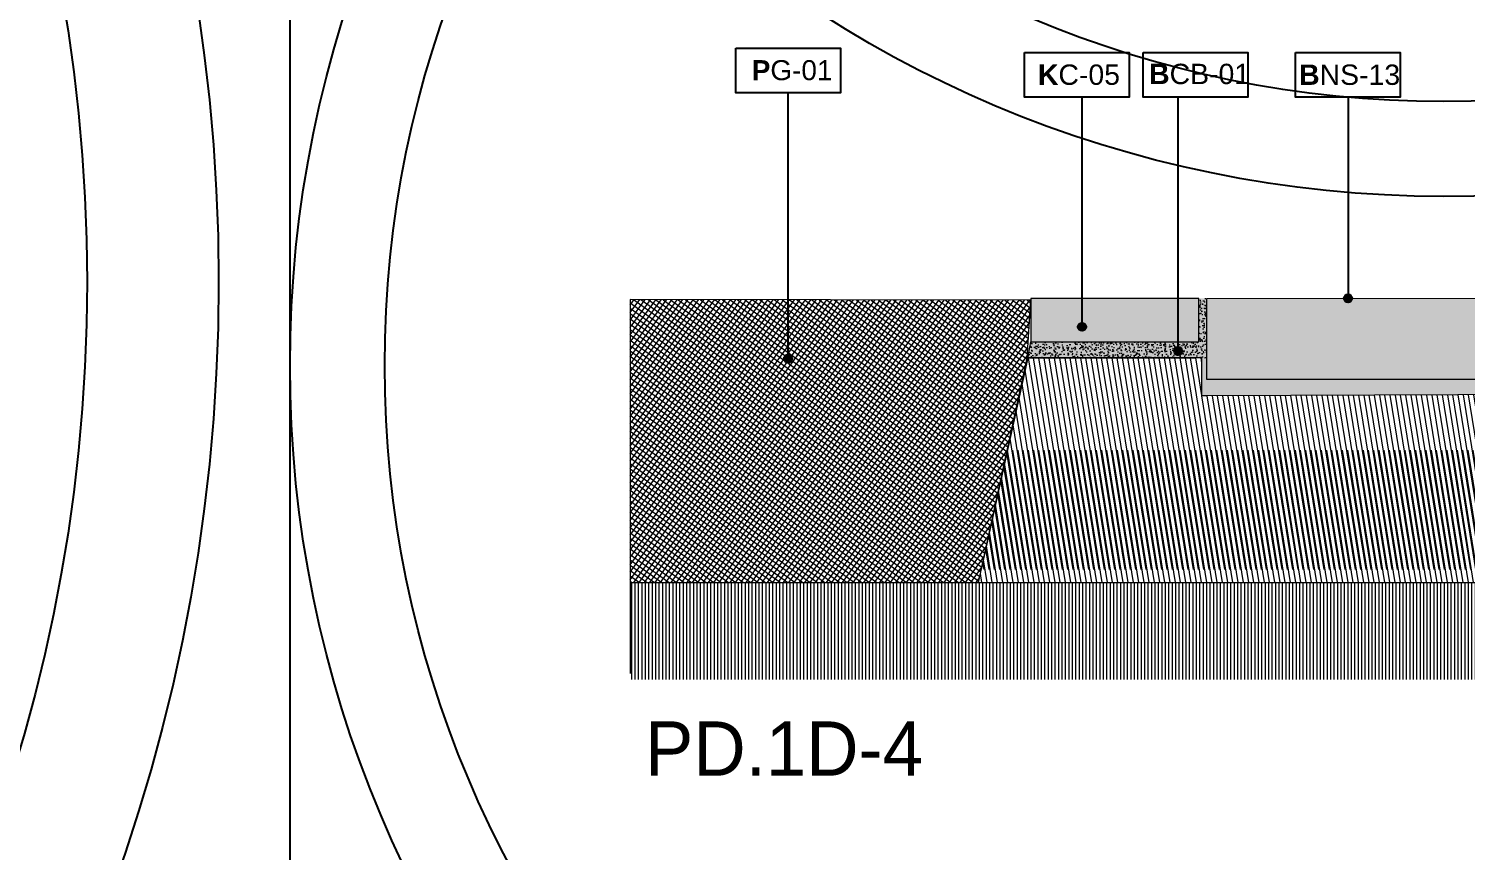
# Model space of a CAD drawing. Header units: metres. Extents: x -325 to 301, y -147 to 149.
# Drawn here: x 21.753 to 24.403, y 83.897 to 85.413 of the extents above; entities that cross this region are included whole.
import ezdxf

# ---------------------------------------------------------------- set-up
doc = ezdxf.new("R2010")
doc.units = ezdxf.units.M
for name, color, linetype, plot in [('-aux', 50, 'Continuous', False), ('-AUX-QAD', 5, 'Continuous', False), ('-AUX-TWQ', 1, 'Continuous', False), ('-AUX_RIM', 2, 'Continuous', False)]:
    doc.layers.add(name, color=color, linetype=linetype, plot=plot)
doc.layers.add('0-TX-1_25', color=7, linetype='Continuous', true_color=0x3f4f7f)
doc.layers.add('3-TR-paviment fort', color=7, linetype='Continuous', true_color=0xd1d1d1)
for name, color, linetype, lineweight, true_color in [('03-TR-Paviment_02_Sealed Gravel', 7, 'Continuous', 5, 0xd4be8c), ('03-TR-Paviment_07_Precast Concrete Blocks', 7, 'Continuous', 5, 0xe7ddd0), ('3-TR tot_u', 7, 'Continuous', 5, 0x787878)]:
    doc.layers.add(name, color=color, linetype=linetype, lineweight=lineweight, true_color=true_color)
for name, color, linetype, lineweight in [('1-CM', 7, 'Continuous', 0), ('2-L-secció', 1, 'Continuous', 0), ('3-TR Formigó', 252, 'Continuous', 0), ('3-TR Seleccionat', 44, 'Continuous', 0)]:
    doc.layers.add(name, color=color, linetype=linetype, lineweight=lineweight)
doc.layers.add('A-KEYPLAN_HATCH', color=7, linetype='Continuous')
doc.layers.add('A_TEXT_2', color=7, linetype='Continuous')
doc.styles.add('Arial_4', font='arial.ttf', dxfattribs={"height": 1.8})
doc.styles.get("Standard").update_dxf_attribs({"font": 'arial.ttf'})
doc.styles.add('x-llegenda materials$0$ENGRAVERS', font='TT0586M.TTF')

# ---------------------------------------------------------------- blocks, each defined once
blk = doc.blocks.new('hatch keyplan 2')
at = {"layer": 'A-KEYPLAN_HATCH'}
blk.add_lwpolyline([(0, 0.00548), (0.01287, 0.00548), (0.01287, 0), (0, 0)], close=True, dxfattribs=at)
blk = doc.blocks.new('hatch keyplan')
at = {"layer": 'A-KEYPLAN_HATCH'}
blk.add_blockref('hatch keyplan 2', (1.43058, 0.85215), dxfattribs=at)
blk = doc.blocks.new('PG01')
at = {"layer": 'A-KEYPLAN_HATCH'}
blk.add_blockref('hatch keyplan', (-1.42958, -0.85215), dxfattribs=at)
at = {"layer": 'A-KEYPLAN_HATCH', "insert": (0.00021, 0.00402), "char_height": 0.0024588, "attachment_point": 1, "line_spacing_factor": 0.938532, "style": 'Arial_4'}
blk.add_mtext_dynamic_manual_height_columns('\\pi0.00276;{\\fArial|b1|i0|c0|p34;P}G-01', width=0.0145619, gutter_width=0.015, heights=[0], dxfattribs=at)
blk = doc.blocks.new('K04')
at = {"layer": 'A-KEYPLAN_HATCH'}
blk.add_blockref('hatch keyplan', (-1.42958, -0.85215), dxfattribs=at)
at = {"layer": 'A_TEXT_2', "insert": (0.0002, 0.00402), "char_height": 0.0025, "attachment_point": 1}
blk.add_mtext_dynamic_manual_height_columns('\\pi0.00244;{\\fArial|b1|i0|c0|p34;K}C-05', width=0.0145619, gutter_width=0.015, heights=[0], dxfattribs=at)
blk = doc.blocks.new('POINT')
at = {"layer": '0-TX-1_25'}
h = blk.add_hatch(dxfattribs=at)
h.set_pattern_fill('ANGLE', color=256)
h.set_pattern_definition([(0, (-83.747, -12.726), (0, 6.985), [5.08, -1.905]), (90, (-83.747, -12.726), (-6.985, 4e-16), [5.08, -1.905])])
edge = h.paths.add_edge_path()
edge.add_arc((0, 0), 0.0075, 0, 360)
h = blk.add_hatch(color=256, dxfattribs=at)
h.dxf.hatch_style = 1
edge = h.paths.add_edge_path()
edge.add_arc((0, 0), 0.0075, 0, 360)
blk.add_circle((0, 0), 0.0075, dxfattribs=at)
blk = doc.blocks.new('B-CB01')
at = {"layer": 'A-KEYPLAN_HATCH'}
blk.add_blockref('hatch keyplan', (-1.43058, -0.85215), dxfattribs=at)
at = {"layer": 'A_TEXT_2', "insert": (-0.0008, 0.00411), "char_height": 0.0025, "attachment_point": 1}
blk.add_mtext_dynamic_manual_height_columns('\\pi0.00152;{\\fArial|b1|i0|c0|p34;B}CB-01', width=0.0145619, gutter_width=0.015, heights=[0], dxfattribs=at)
blk = doc.blocks.new('CHANNEL-PNS04')
at = {"layer": '03-TR-Paviment_07_Precast Concrete Blocks'}
h = blk.add_hatch(dxfattribs=at)
h.set_pattern_fill('DASH', color=256, scale=0.001075, angle=233.4325, style=0, double=1)
h.set_pattern_definition([(172.673133, (-14.4459543, -13.4691355), (-0.00382053085, -0.0029499811), [0.003413125, -0.003413125])])
h.paths.add_polyline_path([(0.9764, 0.2803), (0.9766, 0.1303), (0.3679, 0.1303), (0.3679, 0.2801)])
at = {"layer": '3-TR Formigó'}
h = blk.add_hatch(dxfattribs=at)
h.set_pattern_fill('ANSI31', color=256, scale=0.003, angle=234.1752, style=0)
h.set_pattern_definition([(279.17524, (-0.519049, -0.1198335), (0.00940313, 0.001518805), [])])
h.paths.add_polyline_path([(0.359, 0.1003), (0.359, 0.1702), (0.038, 0.1702), (-0.0479, -0.2199), (1.0721, -0.2199), (0.9852, 0.1027), (0.369, 0.1003)])
at = {"layer": '3-TR tot_u', "extrusion": (-4.31295e-06, -1.33293e-09, 1)}
h = blk.add_hatch(dxfattribs=at)
h.set_pattern_fill('AR-CONC', color=256, scale=9e-05, angle=90.2671)
h.set_pattern_definition([(140.267055, (-58.371156, -60.521562), (0.001358078, 0.0164031283), [0.0017145, -0.0188595]), (85.267055, (-58.371156, -60.521562), (-0.017180145, -0.0032520194), [0.0013716, -0.0150876526]), (190.7185, (-58.371043, -60.520196), (-0.0158220665, 0.013151109), [0.0014571008, -0.016028122]), (136.451255, (-58.375728, -60.521584), (0.003670054, 0.024414485), [0.00257175, -0.02828925]), (186.902613, (-58.375422, -60.51955), (-0.0223676974, 0.021262348), [0.002185652, -0.024042205]), (81.451206, (-58.375728, -60.521584), (-0.022367697, 0.021262348), [0.002057397, -0.022631376]), (111.267055, (-58.374596, -60.519292), (0.0091401675, 0.013688046), [0.0017145, -0.0188595]), (56.267055, (-58.374596, -60.519292), (-0.016602662, 0.0054848576), [0.0013716, -0.0150876]), (161.7185, (-58.373834, -60.518152), (-0.0074624946, 0.0191729035), [0.0014571008, -0.0160280944]), (127.767055, (-58.371156, -60.5215625), (-0.00761116647, 0.0002425015), [0, -0.01490472, 0, -0.0153162, 0, -0.01514475]), (97.767055, (-58.371156, -60.5215625), (-0.0090441838, 0.0059716798), [0, -0.00873252, 0, -0.01456182, 0, -0.00577215]), (57.767055, (-58.3711323, -60.52666), (0.0004587028, 0.01220542415), [0, -0.005715, 0, -0.0178308, 0, -0.0236601]), (47.767055, (-58.371122, -60.528946), (-0.0023504977, 0.0133208154), [0, -0.0074295, 0, -0.01184148, 0, -0.0168021])])
h.paths.add_polyline_path([(0.0381, 0.1705), (0.0434, 0.2001), (0.3534, 0.2001), (0.3534, 0.2801), (0.3679, 0.2801), (0.3679, 0.2002), (0.3679, 0.1303), (0.9766, 0.1303), (0.9852, 0.1027), (0.359, 0.1003), (0.359, 0.1702)])
at = {"layer": '3-TR-paviment fort'}
blk.add_hatch(color=256, dxfattribs=at).paths.add_polyline_path([(0.0434, 0.28), (0.0434, 0.2001), (0.3534, 0.2001), (0.3534, 0.2801)])
at = {"layer": '1-CM'}
for points in [[(0.0434, 0.2001), (0.3534, 0.2001), (0.3534, 0.2801), (0.0434, 0.28)], [(0.9764, 0.2803), (0.9766, 0.1303), (0.3679, 0.1303), (0.3679, 0.2801)]]:
    blk.add_lwpolyline(points, close=True, dxfattribs=at)
at = {"layer": '1-CM', "extrusion": (-4.31295e-06, -1.33293e-09, 1)}
for points, elevation in [([(0.038, 0.1702), (0.0434, 0.2001)], 0), ([(0.9852, 0.1027), (0.369, 0.1003), (0.359, 0.1003), (0.359, 0.1702)], 0.0057), ([(0.9852, 0.1027), (0.9765, 0.1326)], 0.0057)]:
    blk.add_lwpolyline(points, dxfattribs=dict(at, elevation=elevation))
at = {"layer": '1-CM'}
for points in [[(0.0479, 0.2001), (0.3534, 0.2001)], [(0.038, 0.1702), (0.3479, 0.1701)]]:
    blk.add_lwpolyline(points, dxfattribs=at)
at = {"layer": '1-CM', "elevation": 0.0057}
for points in [[(0.359, 0.1702), (0.038, 0.1702), (-0.0479, -0.2199)], [(1.0721, -0.2199), (0.9852, 0.1027)]]:
    blk.add_lwpolyline(points, dxfattribs=at)
blk = doc.blocks.new('BNS-13')
at = {"layer": 'A-KEYPLAN_HATCH', "xscale": 0.7124947396918078, "yscale": 0.7124947396918078, "zscale": 0.7124947396918078}
blk.add_blockref('hatch keyplan', (-1.01928, -0.60715), dxfattribs=at)
at = {"layer": 'A_TEXT_2', "insert": (0.00031, 0.00286), "char_height": 0.0017812, "attachment_point": 1}
blk.add_mtext_dynamic_manual_height_columns('{\\fArial|b1|i0|c0|p34;B}NS-13', width=0.0103753, gutter_width=0.01069, heights=[0], dxfattribs=at)

msp = doc.modelspace()

# ---------------------------------------------------------------- hatches: boundary and pattern name
at = {"layer": '03-TR-Paviment_02_Sealed Gravel'}
h = msp.add_hatch(dxfattribs=at)
h.set_pattern_fill('_USER', color=256, scale=0.008, angle=234.1752, style=0, double=1, pattern_type=0)
h.set_pattern_definition([(234.17524389634, (419492.16825, 4594385.8413495), (0.006486487979183, -0.004682464489553), []), (324.17524389634, (419492.16825, 4594385.8413495), (0.004682464489553, 0.006486487979183), [])])
h.paths.add_polyline_path([(23.504, 84.3929), (23.5938, 84.8065), (23.6003, 84.9129), (22.862, 84.9141), (22.862, 84.3928)])
at = {"layer": '3-TR Formigó'}
h = msp.add_hatch(dxfattribs=at)
h.set_pattern_fill('ANSI31', color=256, scale=0.003, angle=234.1746, style=0)
h.set_pattern_definition([(279.1746, (24.126937, 84.636311), (0.00940315, 0.0015187), [])])
h.paths.add_polyline_path([(23.5568, 84.6364), (24.5686, 84.6364), (24.6354, 84.3929), (23.504, 84.3929)])
at = {"layer": '3-TR Seleccionat'}
h = msp.add_hatch(dxfattribs=at)
h.set_pattern_fill('ANSI31', color=256, scale=0.002, angle=225, style=0)
h.set_pattern_definition([(270, (-16.079925, -8.3785676), (0.00635, -9e-19), [])])
h.paths.add_polyline_path([(22.862, 84.3927), (22.862, 84.2141), (25.862, 84.2141), (25.862, 84.3209), (24.6354, 84.3929), (24.1563, 84.3929)])
at = {"layer": '3-TR tot_u'}
h = msp.add_hatch(dxfattribs=at)
h.set_pattern_fill('AR-CONC', color=256, scale=9e-05, angle=90.2664)
h.set_pattern_definition([(140.266414, (-59.821033, 62.011187), (0.0013582613, 0.0164031132), [0.0017145, -0.0188595]), (85.266414, (-59.821033, 62.011187), (-0.0171801815, -0.0032518273), [0.0013716, -0.0150876526]), (190.71786, (-59.82092, 62.012554), (-0.0158219194, 0.0131512858), [0.0014571008, -0.016028122]), (136.450614, (-59.825605, 62.011165), (0.003670327, 0.024414444), [0.00257175, -0.02828925]), (186.901972, (-59.8253, 62.0132), (-0.0223674596, 0.021262598), [0.002185652, -0.024042205]), (81.450565, (-59.825605, 62.011165), (-0.0223674596, 0.021262598), [0.002057397, -0.022631376]), (111.266414, (-59.824473, 62.013457), (0.0091403206, 0.0136879438), [0.0017145, -0.0188595]), (56.266414, (-59.824473, 62.013457), (-0.0166026007, 0.0054850432), [0.0013716, -0.0150876]), (161.71786, (-59.823711, 62.014597), (-0.0074622802, 0.019172987), [0.0014571008, -0.0160280944]), (127.766414, (-59.821033, 62.011187), (-0.00761116375, 0.0002425866), [0, -0.01490472, 0, -0.0153162, 0, -0.01514475]), (97.766414, (-59.821033, 62.011187), (-0.009044117, 0.0059717809), [0, -0.00873252, 0, -0.01456182, 0, -0.00577215]), (57.766414, (-59.8210094, 62.006089), (0.0004588393, 0.012205419), [0, -0.005715, 0, -0.0178308, 0, -0.0236601]), (47.766414, (-59.820999, 62.003803), (-0.0023503487, 0.0133208417), [0, -0.0074295, 0, -0.01184148, 0, -0.0168021])])
h.paths.add_polyline_path([(23.9248, 84.8065), (23.9247, 84.9165), (23.9103, 84.9165), (23.9103, 84.8364), (23.6003, 84.8365), (23.5938, 84.8072)])

# ---------------------------------------------------------------- linework, layer by layer
at = {"layer": '-aux'}
msp.add_lwpolyline([(22.2345, 3.4567), (22.2345, 133.4567)], dxfattribs=at)
at = {"layer": '-AUX-QAD'}
for radius in [3.2831, 3.0405]:
    msp.add_circle((18.8197, 84.9467), radius, dxfattribs=at)
at = {"layer": '-AUX-TWQ'}
for radius in [2.1279, 1.9532]:
    msp.add_circle((24.3624, 84.7927), radius, dxfattribs=at)
at = {"layer": '-AUX_RIM'}
for radius in [2.1279, 1.9532]:
    msp.add_circle((24.3624, 87.2322), radius, dxfattribs=at)
at = {"layer": '0-TX-1_25'}
for points in [[(23.1529, 84.8052), (23.1529, 85.2952)], [(23.6949, 84.864), (23.6949, 85.2872)]]:
    msp.add_lwpolyline(points, dxfattribs=at)
at = {"layer": '0-TX-1_25', "elevation": 0}
for points in [[(23.8722, 84.8118), (23.8722, 85.2872)], [(24.1854, 85.2872), (24.1854, 84.9166)]]:
    msp.add_lwpolyline(points, dxfattribs=at)
at = {"layer": '1-CM'}
msp.add_lwpolyline([(23.504, 84.3929), (23.5938, 84.8065), (23.6003, 84.9129), (22.862, 84.9141), (22.862, 84.3928)], close=True, dxfattribs=at)
msp.add_lwpolyline([(23.504, 84.3929), (24.6354, 84.3929)], dxfattribs=at)
at = {"layer": '2-L-secció'}
msp.add_line((22.862, 84.8941), (22.862, 84.2252), dxfattribs=at)

# ---------------------------------------------------------------- block references
at = {"color": 244, "true_color": 0x991b1e, "extrusion": (4.31295e-06, 1.33293e-09, 1), "xscale": 21.05278753465625, "yscale": 21.05278753465625, "zscale": 21.05278753465625}
msp.add_blockref('BNS-13', (24.0887, 85.2872, 0.0001), dxfattribs=at)
at = {"layer": '0-TX-1_25', "xscale": 15, "yscale": 15, "zscale": 15}
msp.add_blockref('B-CB01', (23.8078, 85.2872, 0), dxfattribs=at)
at = {"layer": '0-TX-1_25'}
for p in [(24.1854, 84.9166, 0), (23.6949, 84.864), (23.8722, 84.8193, 0), (23.1529, 84.8052)]:
    msp.add_blockref('POINT', p, dxfattribs=at)
at = {"layer": '1-CM', "extrusion": (4.31295e-06, 1.2847e-09, 1), "rotation": 359.9993593738585}
msp.add_blockref('CHANNEL-PNS04', (23.5569, 84.6364, 0.0001), dxfattribs=at)
at = {"layer": 'A-KEYPLAN_HATCH', "xscale": 14.99999999999007, "yscale": 14.99999999999007, "zscale": 14.99999999999007}
for name, p in [('PG01', (23.0413, 85.2952)), ('K04', (23.574, 85.2872))]:
    msp.add_blockref(name, p, dxfattribs=at)

# ---------------------------------------------------------------- texts
at = {"layer": '-aux', "insert": (22.889, 84.1367), "char_height": 0.1, "width": 19.210099, "attachment_point": 1, "style": 'x-llegenda materials$0$ENGRAVERS'}
msp.add_mtext('PD.1D-4 ', dxfattribs=at)

doc.saveas('drawing.dxf')
